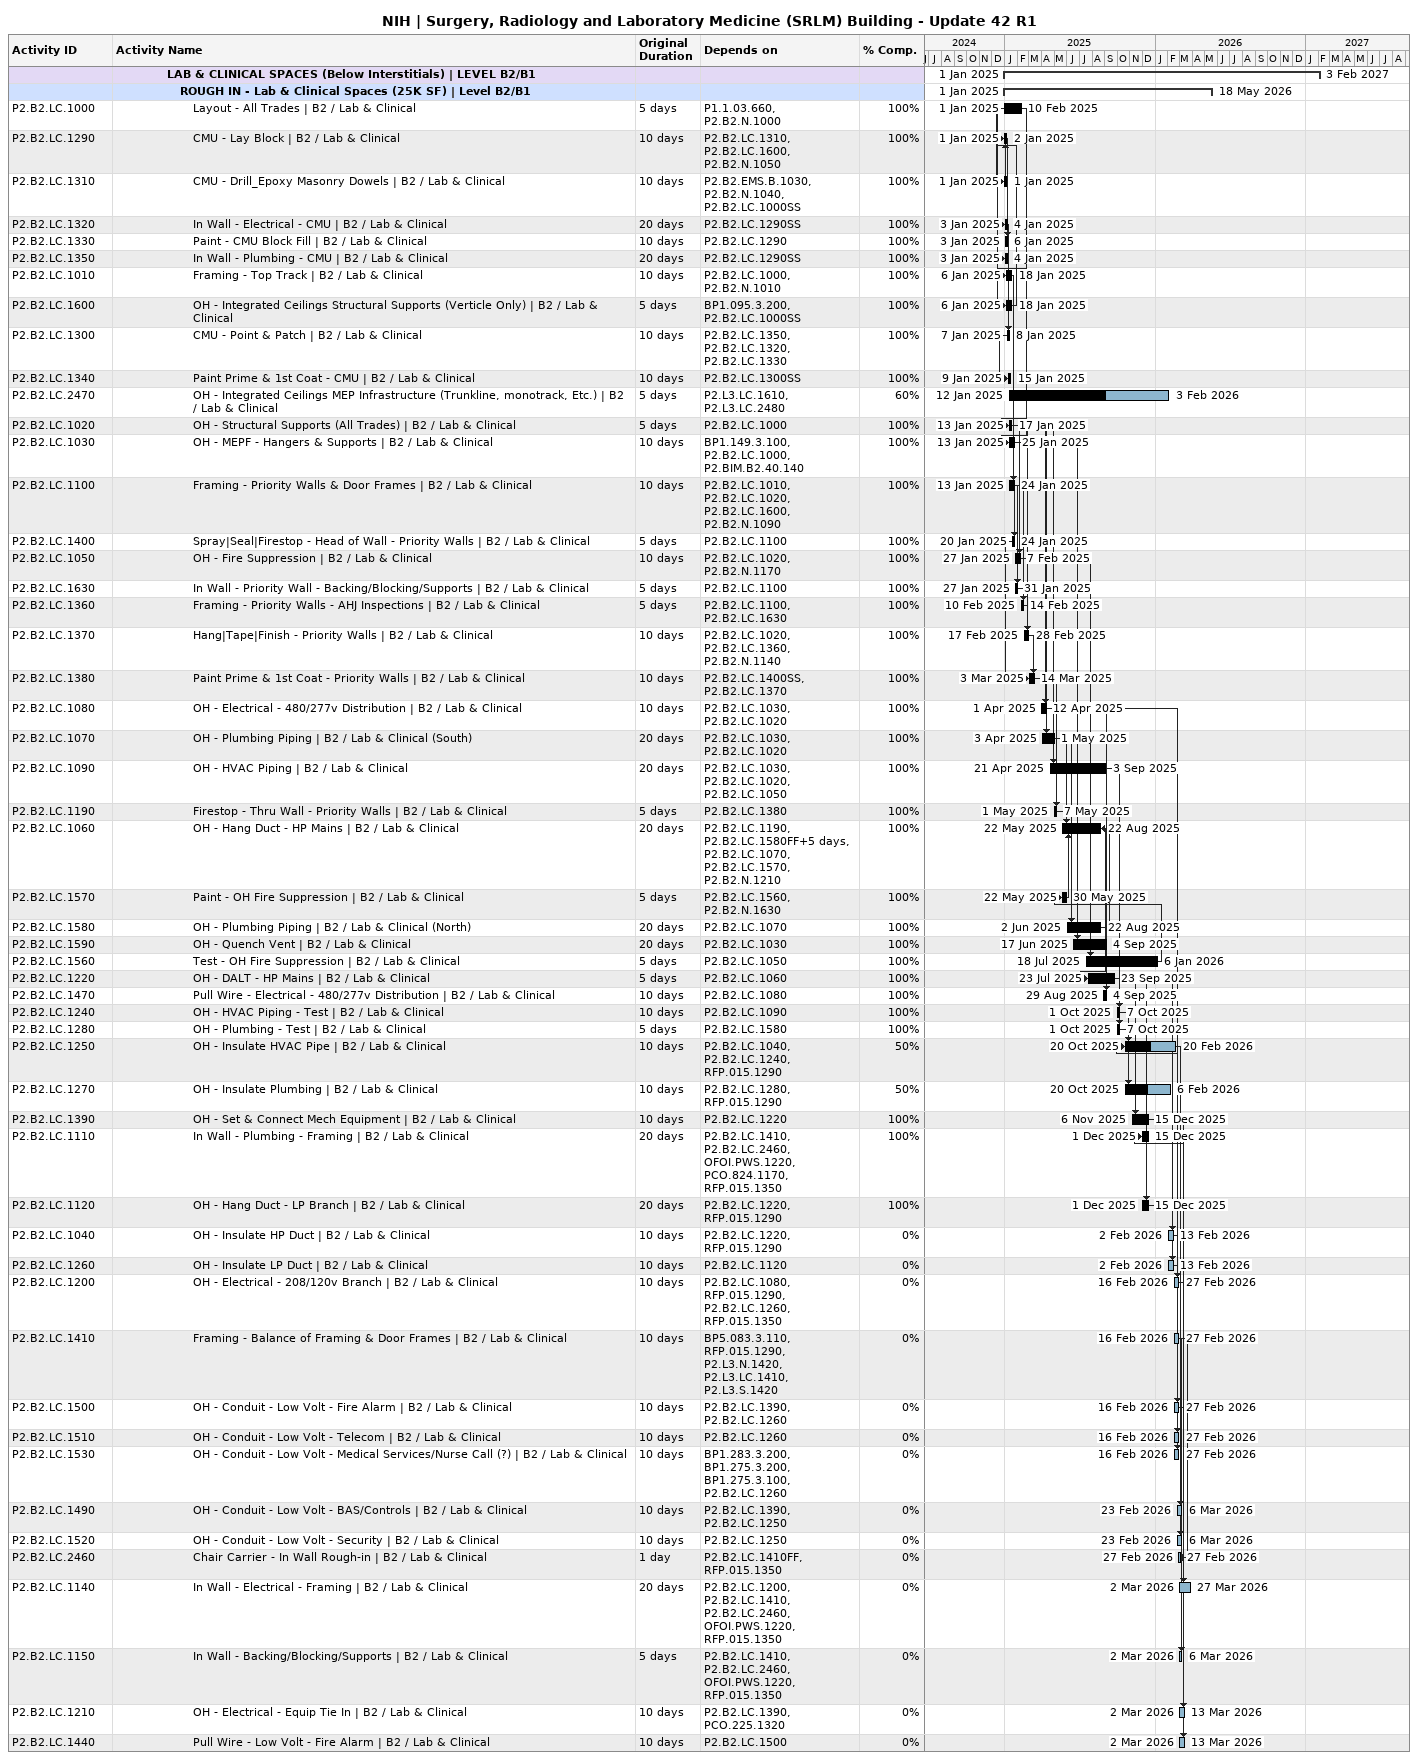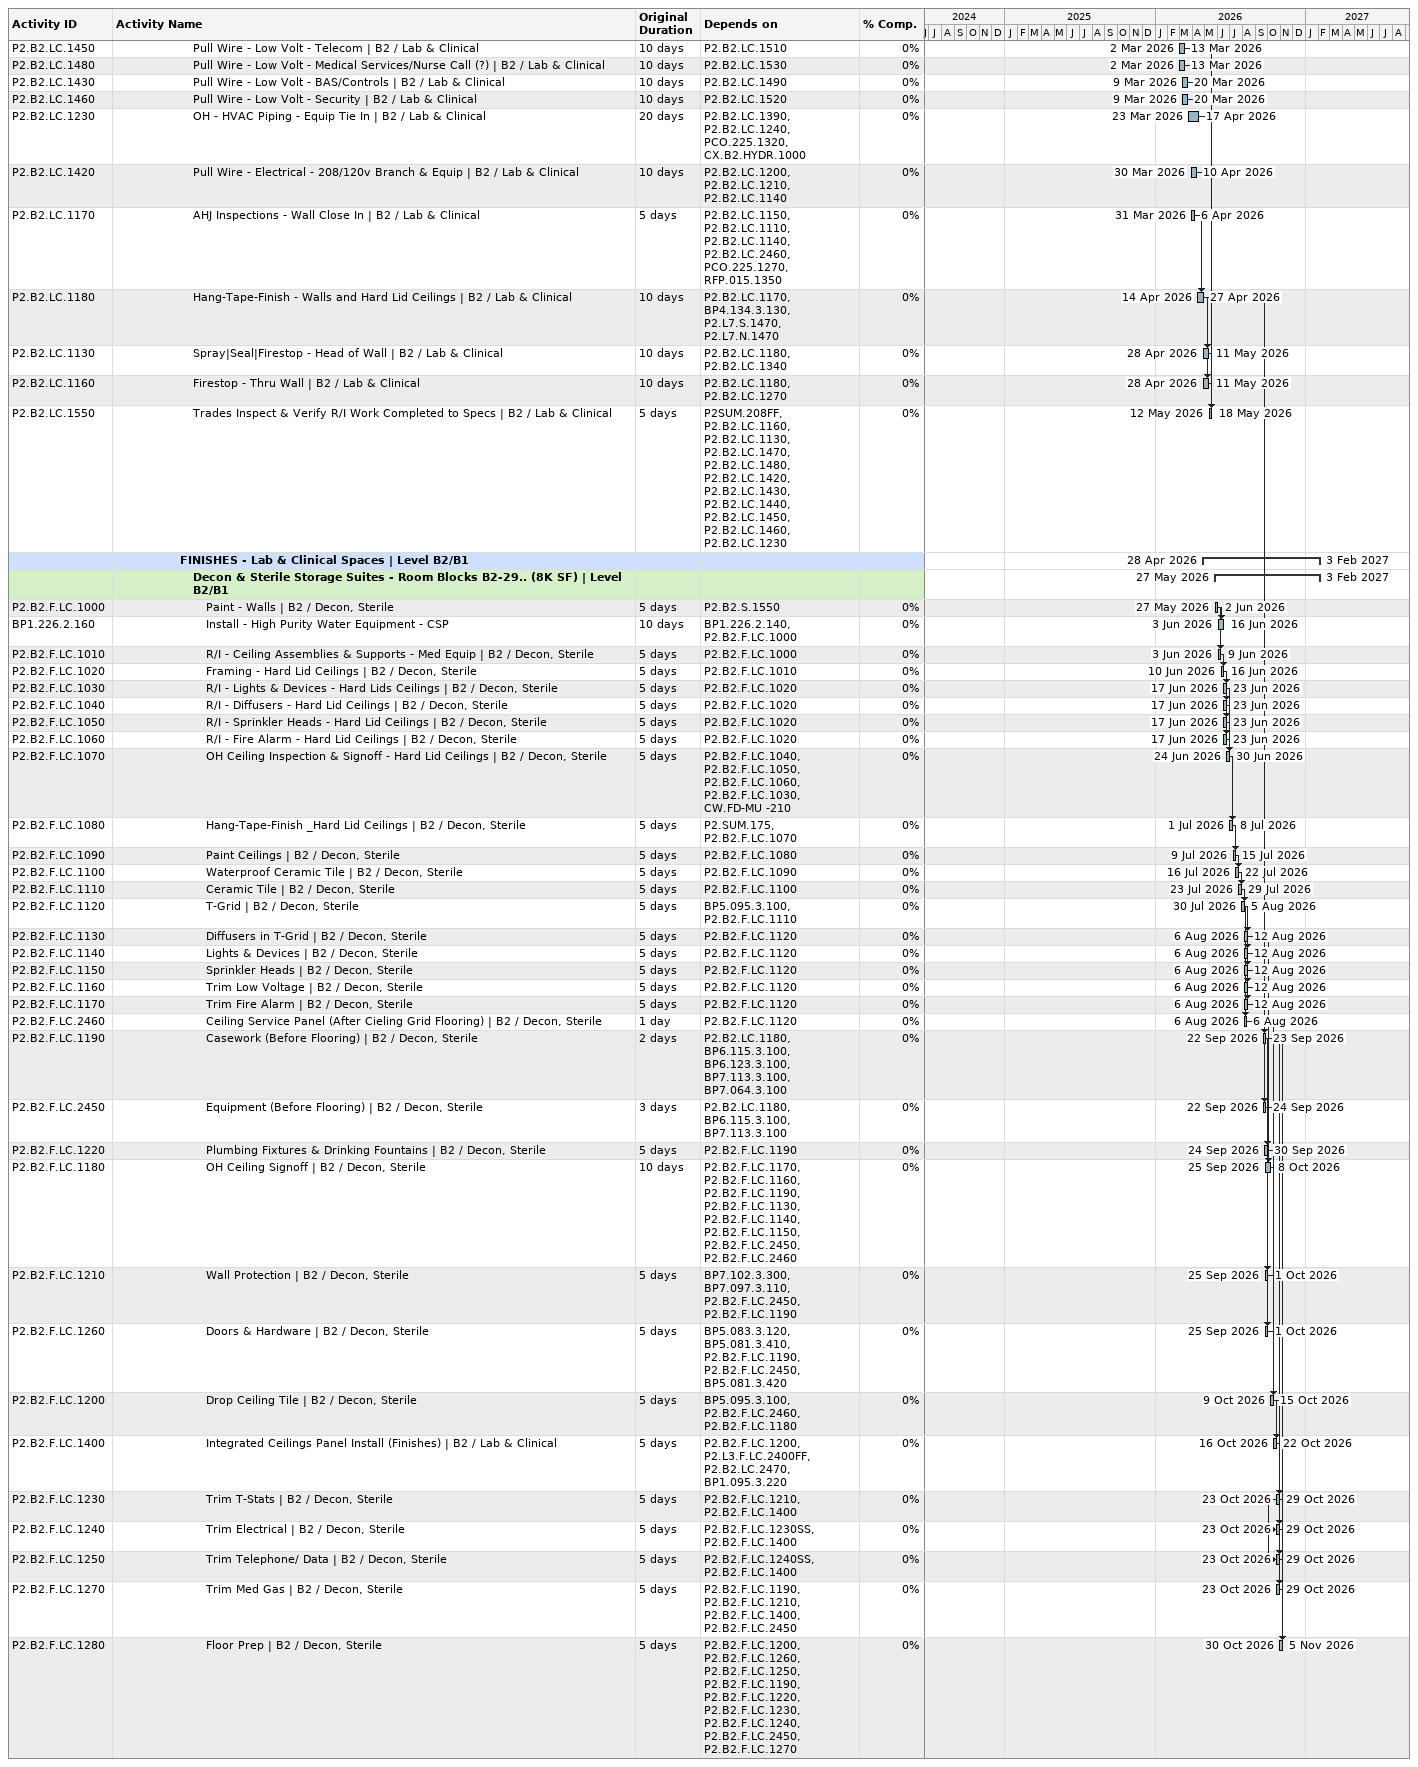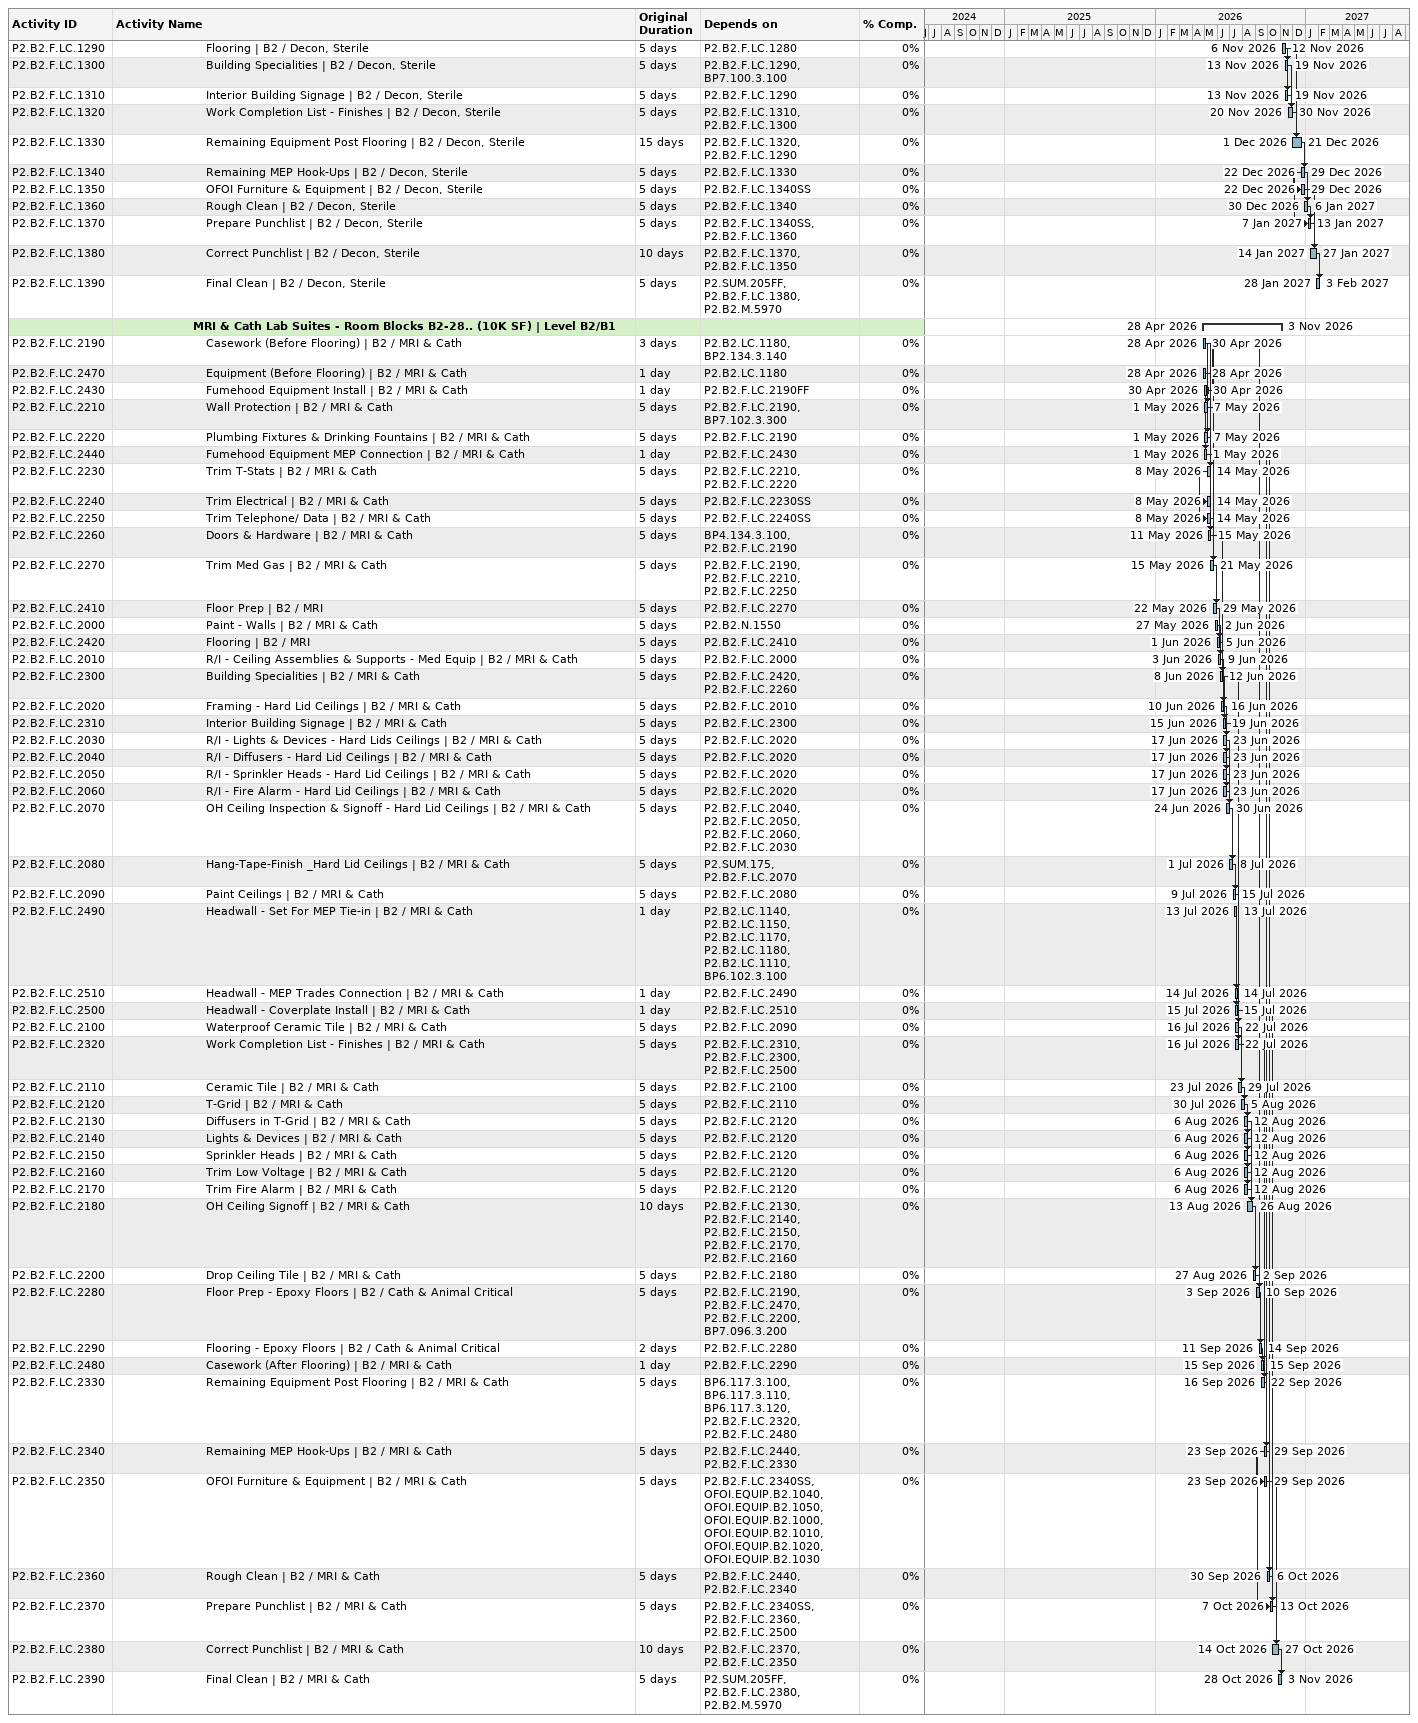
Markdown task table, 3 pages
NIH | Surgery, Radiology and Laboratory Medicine (SRLM) Building - Update 42 R1

| ID | Level | Task | Original duration | Start | Finish | Predecessors | % complete |
|---|---|---|---|---|---|---|---|
|  | 5 | **LAB & CLINICAL SPACES (Below Interstitials) \| LEVEL B2/B1** |  | 2025-01-01 | 2027-02-03 |  |  |
|  | 6 | **ROUGH IN - Lab & Clinical Spaces (25K SF) \| Level B2/B1** |  | 2025-01-01 | 2026-05-18 |  |  |
| P2.B2.LC.1000 | 7 | Layout - All Trades \| B2 / Lab & Clinical | 5d | 2025-01-01 | 2025-02-10 | P1.1.03.660, P2.B2.N.1000 | 100 |
| P2.B2.LC.1290 | 7 | CMU - Lay Block \| B2 / Lab & Clinical | 10d | 2025-01-01 | 2025-01-02 | P2.B2.LC.1310, P2.B2.LC.1600, P2.B2.N.1050 | 100 |
| P2.B2.LC.1310 | 7 | CMU - Drill_Epoxy Masonry Dowels \| B2 / Lab & Clinical | 10d | 2025-01-01 | 2025-01-01 | P2.B2.EMS.B.1030, P2.B2.N.1040, P2.B2.LC.1000SS | 100 |
| P2.B2.LC.1320 | 7 | In Wall - Electrical - CMU \| B2 / Lab & Clinical | 20d | 2025-01-03 | 2025-01-04 | P2.B2.LC.1290SS | 100 |
| P2.B2.LC.1330 | 7 | Paint - CMU Block Fill \| B2 / Lab & Clinical | 10d | 2025-01-03 | 2025-01-06 | P2.B2.LC.1290 | 100 |
| P2.B2.LC.1350 | 7 | In Wall - Plumbing - CMU \| B2 / Lab & Clinical | 20d | 2025-01-03 | 2025-01-04 | P2.B2.LC.1290SS | 100 |
| P2.B2.LC.1010 | 7 | Framing - Top Track \| B2 / Lab & Clinical | 10d | 2025-01-06 | 2025-01-18 | P2.B2.LC.1000, P2.B2.N.1010 | 100 |
| P2.B2.LC.1600 | 7 | OH - Integrated Ceilings Structural Supports (Verticle Only) \| B2 / Lab & Clinical | 5d | 2025-01-06 | 2025-01-18 | BP1.095.3.200, P2.B2.LC.1000SS | 100 |
| P2.B2.LC.1300 | 7 | CMU - Point & Patch \| B2 / Lab & Clinical | 10d | 2025-01-07 | 2025-01-08 | P2.B2.LC.1350, P2.B2.LC.1320, P2.B2.LC.1330 | 100 |
| P2.B2.LC.1340 | 7 | Paint Prime & 1st Coat - CMU \| B2 / Lab & Clinical | 10d | 2025-01-09 | 2025-01-15 | P2.B2.LC.1300SS | 100 |
| P2.B2.LC.2470 | 7 | OH - Integrated Ceilings MEP Infrastructure (Trunkline, monotrack, Etc.) \| B2 / Lab & Clinical | 5d | 2025-01-12 | 2026-02-03 | P2.L3.LC.1610, P2.L3.LC.2480 | 60 |
| P2.B2.LC.1020 | 7 | OH - Structural Supports (All Trades) \| B2 / Lab & Clinical | 5d | 2025-01-13 | 2025-01-17 | P2.B2.LC.1000 | 100 |
| P2.B2.LC.1030 | 7 | OH - MEPF - Hangers & Supports \| B2 / Lab & Clinical | 10d | 2025-01-13 | 2025-01-25 | BP1.149.3.100, P2.B2.LC.1000, P2.BIM.B2.40.140 | 100 |
| P2.B2.LC.1100 | 7 | Framing - Priority Walls & Door Frames \| B2 / Lab & Clinical | 10d | 2025-01-13 | 2025-01-24 | P2.B2.LC.1010, P2.B2.LC.1020, P2.B2.LC.1600, P2.B2.N.1090 | 100 |
| P2.B2.LC.1400 | 7 | Spray\|Seal\|Firestop - Head of Wall - Priority Walls \| B2 / Lab & Clinical | 5d | 2025-01-20 | 2025-01-24 | P2.B2.LC.1100 | 100 |
| P2.B2.LC.1050 | 7 | OH - Fire Suppression \| B2 / Lab & Clinical | 10d | 2025-01-27 | 2025-02-07 | P2.B2.LC.1020, P2.B2.N.1170 | 100 |
| P2.B2.LC.1630 | 7 | In Wall - Priority Wall - Backing/Blocking/Supports \| B2 / Lab & Clinical | 5d | 2025-01-27 | 2025-01-31 | P2.B2.LC.1100 | 100 |
| P2.B2.LC.1360 | 7 | Framing - Priority Walls - AHJ Inspections \| B2 / Lab & Clinical | 5d | 2025-02-10 | 2025-02-14 | P2.B2.LC.1100, P2.B2.LC.1630 | 100 |
| P2.B2.LC.1370 | 7 | Hang\|Tape\|Finish - Priority Walls \| B2 / Lab & Clinical | 10d | 2025-02-17 | 2025-02-28 | P2.B2.LC.1020, P2.B2.LC.1360, P2.B2.N.1140 | 100 |
| P2.B2.LC.1380 | 7 | Paint Prime & 1st Coat - Priority Walls \| B2 / Lab & Clinical | 10d | 2025-03-03 | 2025-03-14 | P2.B2.LC.1400SS, P2.B2.LC.1370 | 100 |
| P2.B2.LC.1080 | 7 | OH - Electrical - 480/277v Distribution \| B2 / Lab & Clinical | 10d | 2025-04-01 | 2025-04-12 | P2.B2.LC.1030, P2.B2.LC.1020 | 100 |
| P2.B2.LC.1070 | 7 | OH - Plumbing Piping \| B2 / Lab & Clinical (South) | 20d | 2025-04-03 | 2025-05-01 | P2.B2.LC.1030, P2.B2.LC.1020 | 100 |
| P2.B2.LC.1090 | 7 | OH - HVAC Piping \| B2 / Lab & Clinical | 20d | 2025-04-21 | 2025-09-03 | P2.B2.LC.1030, P2.B2.LC.1020, P2.B2.LC.1050 | 100 |
| P2.B2.LC.1190 | 7 | Firestop - Thru Wall - Priority Walls \| B2 / Lab & Clinical | 5d | 2025-05-01 | 2025-05-07 | P2.B2.LC.1380 | 100 |
| P2.B2.LC.1060 | 7 | OH - Hang Duct - HP Mains \| B2 / Lab & Clinical | 20d | 2025-05-22 | 2025-08-22 | P2.B2.LC.1190, P2.B2.LC.1580FF+5d, P2.B2.LC.1070, P2.B2.LC.1570, P2.B2.N.1210 | 100 |
| P2.B2.LC.1570 | 7 | Paint - OH Fire Suppression \| B2 / Lab & Clinical | 5d | 2025-05-22 | 2025-05-30 | P2.B2.LC.1560, P2.B2.N.1630 | 100 |
| P2.B2.LC.1580 | 7 | OH - Plumbing Piping \| B2 / Lab & Clinical (North) | 20d | 2025-06-02 | 2025-08-22 | P2.B2.LC.1070 | 100 |
| P2.B2.LC.1590 | 7 | OH - Quench Vent \| B2 / Lab & Clinical | 20d | 2025-06-17 | 2025-09-04 | P2.B2.LC.1030 | 100 |
| P2.B2.LC.1560 | 7 | Test - OH Fire Suppression \| B2 / Lab & Clinical | 5d | 2025-07-18 | 2026-01-06 | P2.B2.LC.1050 | 100 |
| P2.B2.LC.1220 | 7 | OH - DALT - HP Mains \| B2 / Lab & Clinical | 5d | 2025-07-23 | 2025-09-23 | P2.B2.LC.1060 | 100 |
| P2.B2.LC.1470 | 7 | Pull Wire - Electrical - 480/277v Distribution \| B2 / Lab & Clinical | 10d | 2025-08-29 | 2025-09-04 | P2.B2.LC.1080 | 100 |
| P2.B2.LC.1240 | 7 | OH - HVAC Piping - Test \| B2 / Lab & Clinical | 10d | 2025-10-01 | 2025-10-07 | P2.B2.LC.1090 | 100 |
| P2.B2.LC.1280 | 7 | OH - Plumbing - Test \| B2 / Lab & Clinical | 5d | 2025-10-01 | 2025-10-07 | P2.B2.LC.1580 | 100 |
| P2.B2.LC.1250 | 7 | OH - Insulate HVAC Pipe \| B2 / Lab & Clinical | 10d | 2025-10-20 | 2026-02-20 | P2.B2.LC.1040, P2.B2.LC.1240, RFP.015.1290 | 50 |
| P2.B2.LC.1270 | 7 | OH - Insulate Plumbing \| B2 / Lab & Clinical | 10d | 2025-10-20 | 2026-02-06 | P2.B2.LC.1280, RFP.015.1290 | 50 |
| P2.B2.LC.1390 | 7 | OH - Set & Connect Mech Equipment \| B2 / Lab & Clinical | 10d | 2025-11-06 | 2025-12-15 | P2.B2.LC.1220 | 100 |
| P2.B2.LC.1110 | 7 | In Wall - Plumbing - Framing \| B2 / Lab & Clinical | 20d | 2025-12-01 | 2025-12-15 | P2.B2.LC.1410, P2.B2.LC.2460, OFOI.PWS.1220, PCO.824.1170, RFP.015.1350 | 100 |
| P2.B2.LC.1120 | 7 | OH - Hang Duct - LP Branch \| B2 / Lab & Clinical | 20d | 2025-12-01 | 2025-12-15 | P2.B2.LC.1220, RFP.015.1290 | 100 |
| P2.B2.LC.1040 | 7 | OH - Insulate HP Duct \| B2 / Lab & Clinical | 10d | 2026-02-02 | 2026-02-13 | P2.B2.LC.1220, RFP.015.1290 | 0 |
| P2.B2.LC.1260 | 7 | OH - Insulate LP Duct \| B2 / Lab & Clinical | 10d | 2026-02-02 | 2026-02-13 | P2.B2.LC.1120 | 0 |
| P2.B2.LC.1200 | 7 | OH - Electrical - 208/120v Branch \| B2 / Lab & Clinical | 10d | 2026-02-16 | 2026-02-27 | P2.B2.LC.1080, RFP.015.1290, P2.B2.LC.1260, RFP.015.1350 | 0 |
| P2.B2.LC.1410 | 7 | Framing - Balance of Framing & Door Frames \| B2 / Lab & Clinical | 10d | 2026-02-16 | 2026-02-27 | BP5.083.3.110, RFP.015.1290, P2.L3.N.1420, P2.L3.LC.1410, P2.L3.S.1420 | 0 |
| P2.B2.LC.1500 | 7 | OH - Conduit - Low Volt - Fire Alarm \| B2 / Lab & Clinical | 10d | 2026-02-16 | 2026-02-27 | P2.B2.LC.1390, P2.B2.LC.1260 | 0 |
| P2.B2.LC.1510 | 7 | OH - Conduit - Low Volt - Telecom \| B2 / Lab & Clinical | 10d | 2026-02-16 | 2026-02-27 | P2.B2.LC.1260 | 0 |
| P2.B2.LC.1530 | 7 | OH - Conduit - Low Volt - Medical Services/Nurse Call (?) \| B2 / Lab & Clinical | 10d | 2026-02-16 | 2026-02-27 | BP1.283.3.200, BP1.275.3.200, BP1.275.3.100, P2.B2.LC.1260 | 0 |
| P2.B2.LC.1490 | 7 | OH - Conduit - Low Volt - BAS/Controls \| B2 / Lab & Clinical | 10d | 2026-02-23 | 2026-03-06 | P2.B2.LC.1390, P2.B2.LC.1250 | 0 |
| P2.B2.LC.1520 | 7 | OH - Conduit - Low Volt - Security \| B2 / Lab & Clinical | 10d | 2026-02-23 | 2026-03-06 | P2.B2.LC.1250 | 0 |
| P2.B2.LC.2460 | 7 | Chair Carrier - In Wall Rough-in \| B2 / Lab & Clinical | 1d | 2026-02-27 | 2026-02-27 | P2.B2.LC.1410FF, RFP.015.1350 | 0 |
| P2.B2.LC.1140 | 7 | In Wall - Electrical - Framing \| B2 / Lab & Clinical | 20d | 2026-03-02 | 2026-03-27 | P2.B2.LC.1200, P2.B2.LC.1410, P2.B2.LC.2460, OFOI.PWS.1220, RFP.015.1350 | 0 |
| P2.B2.LC.1150 | 7 | In Wall - Backing/Blocking/Supports \| B2 / Lab & Clinical | 5d | 2026-03-02 | 2026-03-06 | P2.B2.LC.1410, P2.B2.LC.2460, OFOI.PWS.1220, RFP.015.1350 | 0 |
| P2.B2.LC.1210 | 7 | OH - Electrical - Equip Tie In \| B2 / Lab & Clinical | 10d | 2026-03-02 | 2026-03-13 | P2.B2.LC.1390, PCO.225.1320 | 0 |
| P2.B2.LC.1440 | 7 | Pull Wire - Low Volt - Fire Alarm \| B2 / Lab & Clinical | 10d | 2026-03-02 | 2026-03-13 | P2.B2.LC.1500 | 0 |
| P2.B2.LC.1450 | 7 | Pull Wire - Low Volt - Telecom \| B2 / Lab & Clinical | 10d | 2026-03-02 | 2026-03-13 | P2.B2.LC.1510 | 0 |
| P2.B2.LC.1480 | 7 | Pull Wire - Low Volt - Medical Services/Nurse Call (?) \| B2 / Lab & Clinical | 10d | 2026-03-02 | 2026-03-13 | P2.B2.LC.1530 | 0 |
| P2.B2.LC.1430 | 7 | Pull Wire - Low Volt - BAS/Controls \| B2 / Lab & Clinical | 10d | 2026-03-09 | 2026-03-20 | P2.B2.LC.1490 | 0 |
| P2.B2.LC.1460 | 7 | Pull Wire - Low Volt - Security \| B2 / Lab & Clinical | 10d | 2026-03-09 | 2026-03-20 | P2.B2.LC.1520 | 0 |
| P2.B2.LC.1230 | 7 | OH - HVAC Piping - Equip Tie In \| B2 / Lab & Clinical | 20d | 2026-03-23 | 2026-04-17 | P2.B2.LC.1390, P2.B2.LC.1240, PCO.225.1320, CX.B2.HYDR.1000 | 0 |
| P2.B2.LC.1420 | 7 | Pull Wire - Electrical - 208/120v Branch & Equip \| B2 / Lab & Clinical | 10d | 2026-03-30 | 2026-04-10 | P2.B2.LC.1200, P2.B2.LC.1210, P2.B2.LC.1140 | 0 |
| P2.B2.LC.1170 | 7 | AHJ Inspections - Wall Close In \| B2 / Lab & Clinical | 5d | 2026-03-31 | 2026-04-06 | P2.B2.LC.1150, P2.B2.LC.1110, P2.B2.LC.1140, P2.B2.LC.2460, PCO.225.1270, RFP.015.1350 | 0 |
| P2.B2.LC.1180 | 7 | Hang-Tape-Finish - Walls and Hard Lid Ceilings \| B2 / Lab & Clinical | 10d | 2026-04-14 | 2026-04-27 | P2.B2.LC.1170, BP4.134.3.130, P2.L7.S.1470, P2.L7.N.1470 | 0 |
| P2.B2.LC.1130 | 7 | Spray\|Seal\|Firestop - Head of Wall \| B2 / Lab & Clinical | 10d | 2026-04-28 | 2026-05-11 | P2.B2.LC.1180, P2.B2.LC.1340 | 0 |
| P2.B2.LC.1160 | 7 | Firestop - Thru Wall \| B2 / Lab & Clinical | 10d | 2026-04-28 | 2026-05-11 | P2.B2.LC.1180, P2.B2.LC.1270 | 0 |
| P2.B2.LC.1550 | 7 | Trades Inspect & Verify R/I Work Completed to Specs \| B2 / Lab & Clinical | 5d | 2026-05-12 | 2026-05-18 | P2SUM.208FF, P2.B2.LC.1160, P2.B2.LC.1130, P2.B2.LC.1470, P2.B2.LC.1480, P2.B2.LC.1420, P2.B2.LC.1430, P2.B2.LC.1440, P2.B2.LC.1450, P2.B2.LC.1460, P2.B2.LC.1230 | 0 |
|  | 6 | **FINISHES - Lab & Clinical Spaces \| Level B2/B1** |  | 2026-04-28 | 2027-02-03 |  |  |
|  | 7 | **Decon & Sterile Storage Suites - Room Blocks B2-29.. (8K SF) \| Level B2/B1** |  | 2026-05-27 | 2027-02-03 |  |  |
| P2.B2.F.LC.1000 | 8 | Paint - Walls \| B2 / Decon, Sterile | 5d | 2026-05-27 | 2026-06-02 | P2.B2.S.1550 | 0 |
| BP1.226.2.160 | 8 | Install - High Purity Water Equipment - CSP | 10d | 2026-06-03 | 2026-06-16 | BP1.226.2.140, P2.B2.F.LC.1000 | 0 |
| P2.B2.F.LC.1010 | 8 | R/I - Ceiling Assemblies & Supports - Med Equip \| B2 / Decon, Sterile | 5d | 2026-06-03 | 2026-06-09 | P2.B2.F.LC.1000 | 0 |
| P2.B2.F.LC.1020 | 8 | Framing - Hard Lid Ceilings \| B2 / Decon, Sterile | 5d | 2026-06-10 | 2026-06-16 | P2.B2.F.LC.1010 | 0 |
| P2.B2.F.LC.1030 | 8 | R/I - Lights & Devices - Hard Lids Ceilings \| B2 / Decon, Sterile | 5d | 2026-06-17 | 2026-06-23 | P2.B2.F.LC.1020 | 0 |
| P2.B2.F.LC.1040 | 8 | R/I - Diffusers - Hard Lid Ceilings \| B2 / Decon, Sterile | 5d | 2026-06-17 | 2026-06-23 | P2.B2.F.LC.1020 | 0 |
| P2.B2.F.LC.1050 | 8 | R/I - Sprinkler Heads - Hard Lid Ceilings \| B2 / Decon, Sterile | 5d | 2026-06-17 | 2026-06-23 | P2.B2.F.LC.1020 | 0 |
| P2.B2.F.LC.1060 | 8 | R/I - Fire Alarm - Hard Lid Ceilings \| B2 / Decon, Sterile | 5d | 2026-06-17 | 2026-06-23 | P2.B2.F.LC.1020 | 0 |
| P2.B2.F.LC.1070 | 8 | OH Ceiling Inspection & Signoff - Hard Lid Ceilings \| B2 / Decon, Sterile | 5d | 2026-06-24 | 2026-06-30 | P2.B2.F.LC.1040, P2.B2.F.LC.1050, P2.B2.F.LC.1060, P2.B2.F.LC.1030, CW.FD-MU -210 | 0 |
| P2.B2.F.LC.1080 | 8 | Hang-Tape-Finish _Hard Lid Ceilings \| B2 / Decon, Sterile | 5d | 2026-07-01 | 2026-07-08 | P2.SUM.175, P2.B2.F.LC.1070 | 0 |
| P2.B2.F.LC.1090 | 8 | Paint Ceilings \| B2 / Decon, Sterile | 5d | 2026-07-09 | 2026-07-15 | P2.B2.F.LC.1080 | 0 |
| P2.B2.F.LC.1100 | 8 | Waterproof Ceramic Tile \| B2 / Decon, Sterile | 5d | 2026-07-16 | 2026-07-22 | P2.B2.F.LC.1090 | 0 |
| P2.B2.F.LC.1110 | 8 | Ceramic Tile \| B2 / Decon, Sterile | 5d | 2026-07-23 | 2026-07-29 | P2.B2.F.LC.1100 | 0 |
| P2.B2.F.LC.1120 | 8 | T-Grid \| B2 / Decon, Sterile | 5d | 2026-07-30 | 2026-08-05 | BP5.095.3.100, P2.B2.F.LC.1110 | 0 |
| P2.B2.F.LC.1130 | 8 | Diffusers in T-Grid \| B2 / Decon, Sterile | 5d | 2026-08-06 | 2026-08-12 | P2.B2.F.LC.1120 | 0 |
| P2.B2.F.LC.1140 | 8 | Lights & Devices \| B2 / Decon, Sterile | 5d | 2026-08-06 | 2026-08-12 | P2.B2.F.LC.1120 | 0 |
| P2.B2.F.LC.1150 | 8 | Sprinkler Heads \| B2 / Decon, Sterile | 5d | 2026-08-06 | 2026-08-12 | P2.B2.F.LC.1120 | 0 |
| P2.B2.F.LC.1160 | 8 | Trim Low Voltage \| B2 / Decon, Sterile | 5d | 2026-08-06 | 2026-08-12 | P2.B2.F.LC.1120 | 0 |
| P2.B2.F.LC.1170 | 8 | Trim Fire Alarm \| B2 / Decon, Sterile | 5d | 2026-08-06 | 2026-08-12 | P2.B2.F.LC.1120 | 0 |
| P2.B2.F.LC.2460 | 8 | Ceiling Service Panel (After Cieling Grid Flooring) \| B2 / Decon, Sterile | 1d | 2026-08-06 | 2026-08-06 | P2.B2.F.LC.1120 | 0 |
| P2.B2.F.LC.1190 | 8 | Casework (Before Flooring) \| B2 / Decon, Sterile | 2d | 2026-09-22 | 2026-09-23 | P2.B2.LC.1180, BP6.115.3.100, BP6.123.3.100, BP7.113.3.100, BP7.064.3.100 | 0 |
| P2.B2.F.LC.2450 | 8 | Equipment (Before Flooring) \| B2 / Decon, Sterile | 3d | 2026-09-22 | 2026-09-24 | P2.B2.LC.1180, BP6.115.3.100, BP7.113.3.100 | 0 |
| P2.B2.F.LC.1220 | 8 | Plumbing Fixtures & Drinking Fountains \| B2 / Decon, Sterile | 5d | 2026-09-24 | 2026-09-30 | P2.B2.F.LC.1190 | 0 |
| P2.B2.F.LC.1180 | 8 | OH Ceiling Signoff \| B2 / Decon, Sterile | 10d | 2026-09-25 | 2026-10-08 | P2.B2.F.LC.1170, P2.B2.F.LC.1160, P2.B2.F.LC.1190, P2.B2.F.LC.1130, P2.B2.F.LC.1140, P2.B2.F.LC.1150, P2.B2.F.LC.2450, P2.B2.F.LC.2460 | 0 |
| P2.B2.F.LC.1210 | 8 | Wall Protection \| B2 / Decon, Sterile | 5d | 2026-09-25 | 2026-10-01 | BP7.102.3.300, BP7.097.3.110, P2.B2.F.LC.2450, P2.B2.F.LC.1190 | 0 |
| P2.B2.F.LC.1260 | 8 | Doors & Hardware \| B2 / Decon, Sterile | 5d | 2026-09-25 | 2026-10-01 | BP5.083.3.120, BP5.081.3.410, P2.B2.F.LC.1190, P2.B2.F.LC.2450, BP5.081.3.420 | 0 |
| P2.B2.F.LC.1200 | 8 | Drop Ceiling Tile \| B2 / Decon, Sterile | 5d | 2026-10-09 | 2026-10-15 | BP5.095.3.100, P2.B2.F.LC.2460, P2.B2.F.LC.1180 | 0 |
| P2.B2.F.LC.1400 | 8 | Integrated Ceilings Panel Install (Finishes) \| B2 / Lab & Clinical | 5d | 2026-10-16 | 2026-10-22 | P2.B2.F.LC.1200, P2.L3.F.LC.2400FF, P2.B2.LC.2470, BP1.095.3.220 | 0 |
| P2.B2.F.LC.1230 | 8 | Trim T-Stats \| B2 / Decon, Sterile | 5d | 2026-10-23 | 2026-10-29 | P2.B2.F.LC.1210, P2.B2.F.LC.1400 | 0 |
| P2.B2.F.LC.1240 | 8 | Trim Electrical \| B2 / Decon, Sterile | 5d | 2026-10-23 | 2026-10-29 | P2.B2.F.LC.1230SS, P2.B2.F.LC.1400 | 0 |
| P2.B2.F.LC.1250 | 8 | Trim Telephone/ Data \| B2 / Decon, Sterile | 5d | 2026-10-23 | 2026-10-29 | P2.B2.F.LC.1240SS, P2.B2.F.LC.1400 | 0 |
| P2.B2.F.LC.1270 | 8 | Trim Med Gas \| B2 / Decon, Sterile | 5d | 2026-10-23 | 2026-10-29 | P2.B2.F.LC.1190, P2.B2.F.LC.1210, P2.B2.F.LC.1400, P2.B2.F.LC.2450 | 0 |
| P2.B2.F.LC.1280 | 8 | Floor Prep \| B2 / Decon, Sterile | 5d | 2026-10-30 | 2026-11-05 | P2.B2.F.LC.1200, P2.B2.F.LC.1260, P2.B2.F.LC.1250, P2.B2.F.LC.1190, P2.B2.F.LC.1220, P2.B2.F.LC.1230, P2.B2.F.LC.1240, P2.B2.F.LC.2450, P2.B2.F.LC.1270 | 0 |
| P2.B2.F.LC.1290 | 8 | Flooring \| B2 / Decon, Sterile | 5d | 2026-11-06 | 2026-11-12 | P2.B2.F.LC.1280 | 0 |
| P2.B2.F.LC.1300 | 8 | Building Specialities \| B2 / Decon, Sterile | 5d | 2026-11-13 | 2026-11-19 | P2.B2.F.LC.1290, BP7.100.3.100 | 0 |
| P2.B2.F.LC.1310 | 8 | Interior Building Signage \| B2 / Decon, Sterile | 5d | 2026-11-13 | 2026-11-19 | P2.B2.F.LC.1290 | 0 |
| P2.B2.F.LC.1320 | 8 | Work Completion List - Finishes \| B2 / Decon, Sterile | 5d | 2026-11-20 | 2026-11-30 | P2.B2.F.LC.1310, P2.B2.F.LC.1300 | 0 |
| P2.B2.F.LC.1330 | 8 | Remaining Equipment Post Flooring \| B2 / Decon, Sterile | 15d | 2026-12-01 | 2026-12-21 | P2.B2.F.LC.1320, P2.B2.F.LC.1290 | 0 |
| P2.B2.F.LC.1340 | 8 | Remaining MEP Hook-Ups \| B2 / Decon, Sterile | 5d | 2026-12-22 | 2026-12-29 | P2.B2.F.LC.1330 | 0 |
| P2.B2.F.LC.1350 | 8 | OFOI Furniture & Equipment \| B2 / Decon, Sterile | 5d | 2026-12-22 | 2026-12-29 | P2.B2.F.LC.1340SS | 0 |
| P2.B2.F.LC.1360 | 8 | Rough Clean \| B2 / Decon, Sterile | 5d | 2026-12-30 | 2027-01-06 | P2.B2.F.LC.1340 | 0 |
| P2.B2.F.LC.1370 | 8 | Prepare Punchlist \| B2 / Decon, Sterile | 5d | 2027-01-07 | 2027-01-13 | P2.B2.F.LC.1340SS, P2.B2.F.LC.1360 | 0 |
| P2.B2.F.LC.1380 | 8 | Correct Punchlist \| B2 / Decon, Sterile | 10d | 2027-01-14 | 2027-01-27 | P2.B2.F.LC.1370, P2.B2.F.LC.1350 | 0 |
| P2.B2.F.LC.1390 | 8 | Final Clean \| B2 / Decon, Sterile | 5d | 2027-01-28 | 2027-02-03 | P2.SUM.205FF, P2.B2.F.LC.1380, P2.B2.M.5970 | 0 |
|  | 7 | **MRI & Cath Lab Suites - Room Blocks B2-28.. (10K SF) \| Level B2/B1** |  | 2026-04-28 | 2026-11-03 |  |  |
| P2.B2.F.LC.2190 | 8 | Casework (Before Flooring) \| B2 / MRI & Cath | 3d | 2026-04-28 | 2026-04-30 | P2.B2.LC.1180, BP2.134.3.140 | 0 |
| P2.B2.F.LC.2470 | 8 | Equipment (Before Flooring) \| B2 / MRI & Cath | 1d | 2026-04-28 | 2026-04-28 | P2.B2.LC.1180 | 0 |
| P2.B2.F.LC.2430 | 8 | Fumehood Equipment Install \| B2 / MRI & Cath | 1d | 2026-04-30 | 2026-04-30 | P2.B2.F.LC.2190FF | 0 |
| P2.B2.F.LC.2210 | 8 | Wall Protection \| B2 / MRI & Cath | 5d | 2026-05-01 | 2026-05-07 | P2.B2.F.LC.2190, BP7.102.3.300 | 0 |
| P2.B2.F.LC.2220 | 8 | Plumbing Fixtures & Drinking Fountains \| B2 / MRI & Cath | 5d | 2026-05-01 | 2026-05-07 | P2.B2.F.LC.2190 | 0 |
| P2.B2.F.LC.2440 | 8 | Fumehood Equipment MEP Connection \| B2 / MRI & Cath | 1d | 2026-05-01 | 2026-05-01 | P2.B2.F.LC.2430 | 0 |
| P2.B2.F.LC.2230 | 8 | Trim T-Stats \| B2 / MRI & Cath | 5d | 2026-05-08 | 2026-05-14 | P2.B2.F.LC.2210, P2.B2.F.LC.2220 | 0 |
| P2.B2.F.LC.2240 | 8 | Trim Electrical \| B2 / MRI & Cath | 5d | 2026-05-08 | 2026-05-14 | P2.B2.F.LC.2230SS | 0 |
| P2.B2.F.LC.2250 | 8 | Trim Telephone/ Data \| B2 / MRI & Cath | 5d | 2026-05-08 | 2026-05-14 | P2.B2.F.LC.2240SS | 0 |
| P2.B2.F.LC.2260 | 8 | Doors & Hardware \| B2 / MRI & Cath | 5d | 2026-05-11 | 2026-05-15 | BP4.134.3.100, P2.B2.F.LC.2190 | 0 |
| P2.B2.F.LC.2270 | 8 | Trim Med Gas \| B2 / MRI & Cath | 5d | 2026-05-15 | 2026-05-21 | P2.B2.F.LC.2190, P2.B2.F.LC.2210, P2.B2.F.LC.2250 | 0 |
| P2.B2.F.LC.2410 | 8 | Floor Prep \| B2 / MRI | 5d | 2026-05-22 | 2026-05-29 | P2.B2.F.LC.2270 | 0 |
| P2.B2.F.LC.2000 | 8 | Paint - Walls \| B2 / MRI & Cath | 5d | 2026-05-27 | 2026-06-02 | P2.B2.N.1550 | 0 |
| P2.B2.F.LC.2420 | 8 | Flooring \| B2 / MRI | 5d | 2026-06-01 | 2026-06-05 | P2.B2.F.LC.2410 | 0 |
| P2.B2.F.LC.2010 | 8 | R/I - Ceiling Assemblies & Supports - Med Equip \| B2 / MRI & Cath | 5d | 2026-06-03 | 2026-06-09 | P2.B2.F.LC.2000 | 0 |
| P2.B2.F.LC.2300 | 8 | Building Specialities \| B2 / MRI & Cath | 5d | 2026-06-08 | 2026-06-12 | P2.B2.F.LC.2420, P2.B2.F.LC.2260 | 0 |
| P2.B2.F.LC.2020 | 8 | Framing - Hard Lid Ceilings \| B2 / MRI & Cath | 5d | 2026-06-10 | 2026-06-16 | P2.B2.F.LC.2010 | 0 |
| P2.B2.F.LC.2310 | 8 | Interior Building Signage \| B2 / MRI & Cath | 5d | 2026-06-15 | 2026-06-19 | P2.B2.F.LC.2300 | 0 |
| P2.B2.F.LC.2030 | 8 | R/I - Lights & Devices - Hard Lids Ceilings \| B2 / MRI & Cath | 5d | 2026-06-17 | 2026-06-23 | P2.B2.F.LC.2020 | 0 |
| P2.B2.F.LC.2040 | 8 | R/I - Diffusers - Hard Lid Ceilings \| B2 / MRI & Cath | 5d | 2026-06-17 | 2026-06-23 | P2.B2.F.LC.2020 | 0 |
| P2.B2.F.LC.2050 | 8 | R/I - Sprinkler Heads - Hard Lid Ceilings \| B2 / MRI & Cath | 5d | 2026-06-17 | 2026-06-23 | P2.B2.F.LC.2020 | 0 |
| P2.B2.F.LC.2060 | 8 | R/I - Fire Alarm - Hard Lid Ceilings \| B2 / MRI & Cath | 5d | 2026-06-17 | 2026-06-23 | P2.B2.F.LC.2020 | 0 |
| P2.B2.F.LC.2070 | 8 | OH Ceiling Inspection & Signoff - Hard Lid Ceilings \| B2 / MRI & Cath | 5d | 2026-06-24 | 2026-06-30 | P2.B2.F.LC.2040, P2.B2.F.LC.2050, P2.B2.F.LC.2060, P2.B2.F.LC.2030 | 0 |
| P2.B2.F.LC.2080 | 8 | Hang-Tape-Finish _Hard Lid Ceilings \| B2 / MRI & Cath | 5d | 2026-07-01 | 2026-07-08 | P2.SUM.175, P2.B2.F.LC.2070 | 0 |
| P2.B2.F.LC.2090 | 8 | Paint Ceilings \| B2 / MRI & Cath | 5d | 2026-07-09 | 2026-07-15 | P2.B2.F.LC.2080 | 0 |
| P2.B2.F.LC.2490 | 8 | Headwall - Set For MEP Tie-in \| B2 / MRI & Cath | 1d | 2026-07-13 | 2026-07-13 | P2.B2.LC.1140, P2.B2.LC.1150, P2.B2.LC.1170, P2.B2.LC.1180, P2.B2.LC.1110, BP6.102.3.100 | 0 |
| P2.B2.F.LC.2510 | 8 | Headwall - MEP Trades Connection \| B2 / MRI & Cath | 1d | 2026-07-14 | 2026-07-14 | P2.B2.F.LC.2490 | 0 |
| P2.B2.F.LC.2500 | 8 | Headwall - Coverplate Install \| B2 / MRI & Cath | 1d | 2026-07-15 | 2026-07-15 | P2.B2.F.LC.2510 | 0 |
| P2.B2.F.LC.2100 | 8 | Waterproof Ceramic Tile \| B2 / MRI & Cath | 5d | 2026-07-16 | 2026-07-22 | P2.B2.F.LC.2090 | 0 |
| P2.B2.F.LC.2320 | 8 | Work Completion List - Finishes \| B2 / MRI & Cath | 5d | 2026-07-16 | 2026-07-22 | P2.B2.F.LC.2310, P2.B2.F.LC.2300, P2.B2.F.LC.2500 | 0 |
| P2.B2.F.LC.2110 | 8 | Ceramic Tile \| B2 / MRI & Cath | 5d | 2026-07-23 | 2026-07-29 | P2.B2.F.LC.2100 | 0 |
| P2.B2.F.LC.2120 | 8 | T-Grid \| B2 / MRI & Cath | 5d | 2026-07-30 | 2026-08-05 | P2.B2.F.LC.2110 | 0 |
| P2.B2.F.LC.2130 | 8 | Diffusers in T-Grid \| B2 / MRI & Cath | 5d | 2026-08-06 | 2026-08-12 | P2.B2.F.LC.2120 | 0 |
| P2.B2.F.LC.2140 | 8 | Lights & Devices \| B2 / MRI & Cath | 5d | 2026-08-06 | 2026-08-12 | P2.B2.F.LC.2120 | 0 |
| P2.B2.F.LC.2150 | 8 | Sprinkler Heads \| B2 / MRI & Cath | 5d | 2026-08-06 | 2026-08-12 | P2.B2.F.LC.2120 | 0 |
| P2.B2.F.LC.2160 | 8 | Trim Low Voltage \| B2 / MRI & Cath | 5d | 2026-08-06 | 2026-08-12 | P2.B2.F.LC.2120 | 0 |
| P2.B2.F.LC.2170 | 8 | Trim Fire Alarm \| B2 / MRI & Cath | 5d | 2026-08-06 | 2026-08-12 | P2.B2.F.LC.2120 | 0 |
| P2.B2.F.LC.2180 | 8 | OH Ceiling Signoff \| B2 / MRI & Cath | 10d | 2026-08-13 | 2026-08-26 | P2.B2.F.LC.2130, P2.B2.F.LC.2140, P2.B2.F.LC.2150, P2.B2.F.LC.2170, P2.B2.F.LC.2160 | 0 |
| P2.B2.F.LC.2200 | 8 | Drop Ceiling Tile \| B2 / MRI & Cath | 5d | 2026-08-27 | 2026-09-02 | P2.B2.F.LC.2180 | 0 |
| P2.B2.F.LC.2280 | 8 | Floor Prep - Epoxy Floors \| B2 / Cath & Animal Critical | 5d | 2026-09-03 | 2026-09-10 | P2.B2.F.LC.2190, P2.B2.F.LC.2470, P2.B2.F.LC.2200, BP7.096.3.200 | 0 |
| P2.B2.F.LC.2290 | 8 | Flooring - Epoxy Floors \| B2 / Cath & Animal Critical | 2d | 2026-09-11 | 2026-09-14 | P2.B2.F.LC.2280 | 0 |
| P2.B2.F.LC.2480 | 8 | Casework (After Flooring) \| B2 / MRI & Cath | 1d | 2026-09-15 | 2026-09-15 | P2.B2.F.LC.2290 | 0 |
| P2.B2.F.LC.2330 | 8 | Remaining Equipment Post Flooring \| B2 / MRI & Cath | 5d | 2026-09-16 | 2026-09-22 | BP6.117.3.100, BP6.117.3.110, BP6.117.3.120, P2.B2.F.LC.2320, P2.B2.F.LC.2480 | 0 |
| P2.B2.F.LC.2340 | 8 | Remaining MEP Hook-Ups \| B2 / MRI & Cath | 5d | 2026-09-23 | 2026-09-29 | P2.B2.F.LC.2440, P2.B2.F.LC.2330 | 0 |
| P2.B2.F.LC.2350 | 8 | OFOI Furniture & Equipment \| B2 / MRI & Cath | 5d | 2026-09-23 | 2026-09-29 | P2.B2.F.LC.2340SS, OFOI.EQUIP.B2.1040, OFOI.EQUIP.B2.1050, OFOI.EQUIP.B2.1000, OFOI.EQUIP.B2.1010, OFOI.EQUIP.B2.1020, OFOI.EQUIP.B2.1030 | 0 |
| P2.B2.F.LC.2360 | 8 | Rough Clean \| B2 / MRI & Cath | 5d | 2026-09-30 | 2026-10-06 | P2.B2.F.LC.2440, P2.B2.F.LC.2340 | 0 |
| P2.B2.F.LC.2370 | 8 | Prepare Punchlist \| B2 / MRI & Cath | 5d | 2026-10-07 | 2026-10-13 | P2.B2.F.LC.2340SS, P2.B2.F.LC.2360, P2.B2.F.LC.2500 | 0 |
| P2.B2.F.LC.2380 | 8 | Correct Punchlist \| B2 / MRI & Cath | 10d | 2026-10-14 | 2026-10-27 | P2.B2.F.LC.2370, P2.B2.F.LC.2350 | 0 |
| P2.B2.F.LC.2390 | 8 | Final Clean \| B2 / MRI & Cath | 5d | 2026-10-28 | 2026-11-03 | P2.SUM.205FF, P2.B2.F.LC.2380, P2.B2.M.5970 | 0 |
